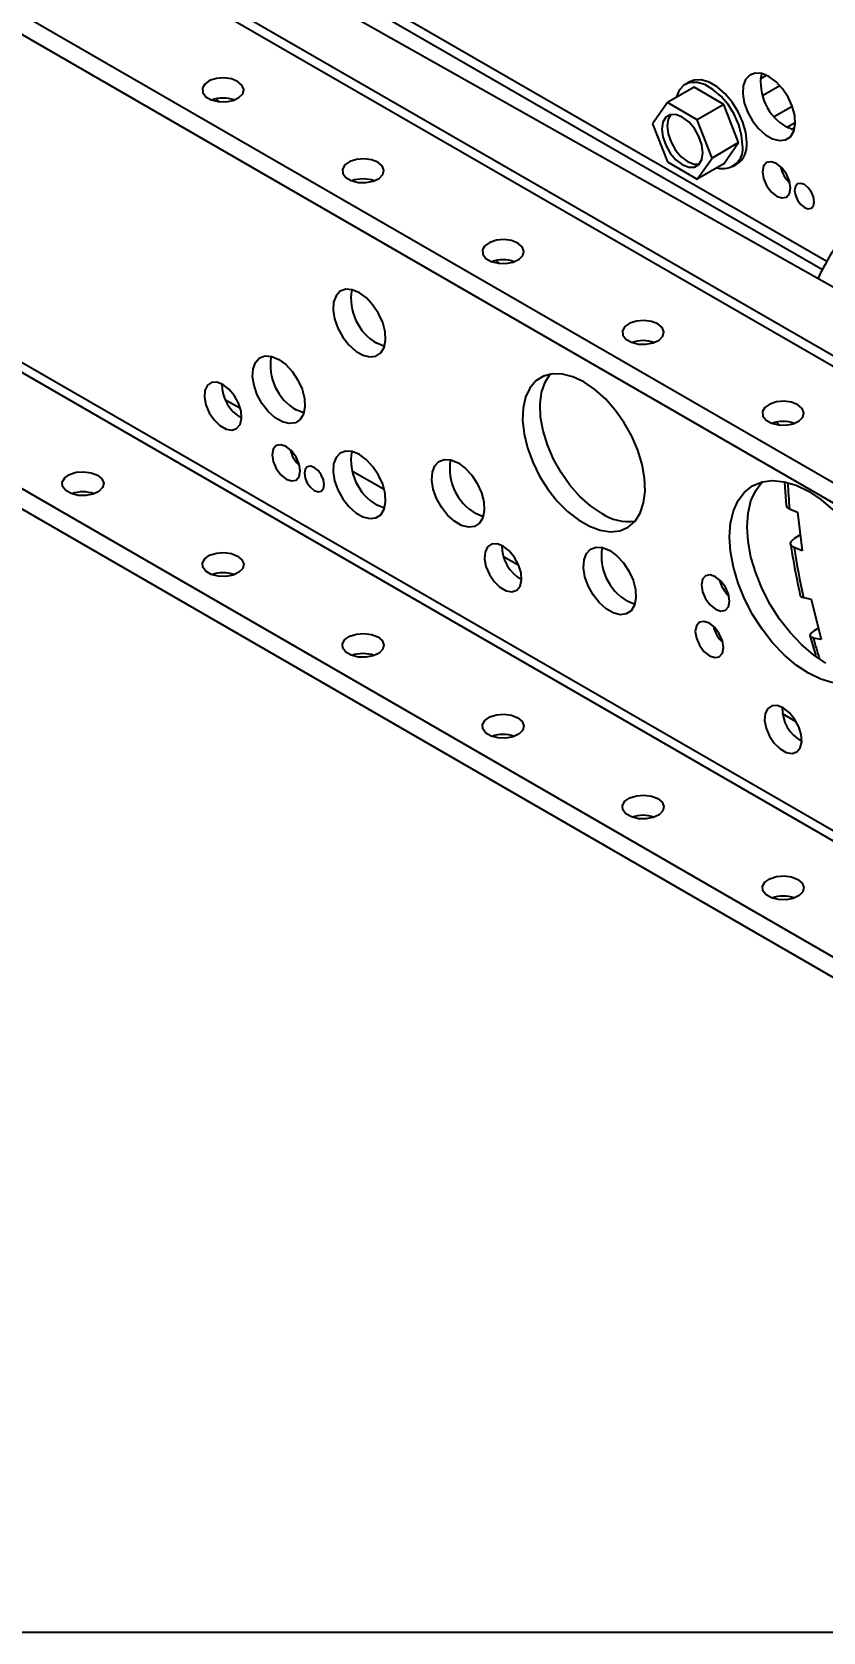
# Model space of a CAD drawing. Header units: inches. Extents: x 0 to 11, y 0 to 8.4.
# Drawn here: x 7.058 to 7.391, y 4.367 to 5.04 of the extents above; entities that cross this region are included whole.
import ezdxf

# ---------------------------------------------------------------- set-up
doc = ezdxf.new("R2010")
doc.units = ezdxf.units.IN
doc.header["$MEASUREMENT"] = 0
doc.header["$PDSIZE"] = -1
doc.layers.add('OBJ', color=50, linetype='Continuous')
doc.dimstyles.get("Standard").update_dxf_attribs({"dimtxt": 0.18, "dimasz": 0.18, "dimexe": 0.18, "dimexo": 0.0625, "dimgap": 0.09, "dimtad": 0, "dimtih": 1, "dimtoh": 1, "dimdec": 4, "dimzin": 0, "dimdsep": 46, "dimtxsty": 'Standard', "dimcen": 0.09, "dimadec": 0, "dimazin": 0, "dimtfac": 1, "dimtdec": 4, "dimtofl": 0, "dimtmove": 0, "dimatfit": 3, "dimfxl": 1, "dimtolj": 1, "dimtzin": 0, "dimarcsym": 0})

# ---------------------------------------------------------------- blocks, each defined once
blk = doc.blocks.new('*D8')
at = {"layer": 'Defpoints', "color": 0, "transparency": 16777216}
for p in [(5.7116, 7.07514), (5.7116, 4.36681), (9.6024, 4.36681)]:
    blk.add_point(p, dxfattribs=at)
at = {"layer": 'OBJ', "color": 0, "lineweight": -2, "transparency": 16777216}
for p, q in [((5.7616, 7.07514), (9.7274, 7.07514)), ((9.6024, 6.94514), (9.6024, 5.84348)), ((9.6024, 4.49681), (9.6024, 5.59848)), ((5.7616, 4.36681), (9.7274, 4.36681))]:
    blk.add_line(p, q, dxfattribs=at)
at = {"layer": 'OBJ', "color": 0, "transparency": 16777216}
for points in [[(9.58073, 6.94514), (9.62406, 6.94514), (9.6024, 7.07514)], [(9.58073, 4.49681), (9.62406, 4.49681), (9.6024, 4.36681)]]:
    blk.add_solid(points, dxfattribs=at)
at = {"layer": 'OBJ', "color": 0, "transparency": 16777216, "insert": (9.6024, 5.72098), "char_height": 0.125, "attachment_point": 5}
blk.add_mtext('\\A1;32.500000', dxfattribs=at)

msp = doc.modelspace()

# ---------------------------------------------------------------- linework, layer by layer
at = {"color": 7, "linetype": 'Continuous', "lineweight": 25}
for p, q in [((5.80505029, 5.76829357), (7.67593698, 4.68825367)), ((5.80505029, 5.75978793), (7.67593698, 4.67974803)), ((5.95560501, 5.73036466), (7.60168948, 4.78010033)), ((7.60547225, 4.78228407), (5.95938778, 5.73254841)), ((5.840111, 5.59732566), (7.68507044, 4.53225325)), ((7.67593698, 4.48854139), (5.80505029, 5.56858129)), ((7.67593698, 4.48003576), (5.80505029, 5.56007566)), ((7.09393011, 5.10238048), (7.53506623, 4.85385824)), ((7.68507044, 4.53633562), (6.75504431, 5.07322827)), ((7.39236373, 4.94343064), (7.19388491, 5.05801002)), ((7.19010065, 5.05582542), (7.39055286, 4.94010683)), ((7.33647011, 5.01676287), (7.32527426, 5.01029964)), ((7.33448149, 5.01901419), (7.33271372, 5.01799368)), ((7.34895571, 5.00955509), (7.33647011, 5.01676287)), ((7.36433533, 5.02034647), (7.36693435, 5.02184685)), ((7.36528843, 5.01329023), (7.37256827, 5.01749279)), ((7.13539219, 5.01193771), (7.13676436, 5.01068854)), ((7.32527426, 5.01029964), (7.31903146, 5.00141726)), ((7.33775985, 5.00309186), (7.32527426, 5.01029964)), ((7.34895571, 5.00955509), (7.33775985, 5.00309186)), ((7.3551985, 4.99346493), (7.34895571, 5.00955509)), ((7.370177, 5.00449412), (7.37774083, 5.00886062)), ((7.34400265, 4.9870017), (7.33775985, 5.00309186)), ((7.37548798, 4.99995363), (7.37901688, 5.00199081)), ((7.31903146, 5.00141726), (7.32527426, 4.9853271)), ((7.37745874, 4.9990526), (7.3788116, 4.9998336)), ((7.3551985, 4.99346493), (7.34400265, 4.9870017)), ((7.34895571, 4.98458255), (7.3551985, 4.99346493)), ((7.32527426, 4.9853271), (7.33775985, 4.97811932)), ((7.33775985, 4.97811932), (7.34400265, 4.9870017)), ((7.34895571, 4.98458255), (7.33775985, 4.97811932)), ((7.3527121, 4.98335173), (7.35447986, 4.98437224)), ((7.25324332, 4.9439037), (7.25461549, 4.94265453)), ((7.14557578, 4.88158805), (7.13931963, 4.88511257)), ((7.37109445, 4.8758697), (7.37246662, 4.87462052)), ((7.20611456, 4.84748241), (7.19271237, 4.85503277)), ((7.3745104, 4.8506383), (7.37515408, 4.84066109)), ((7.37662157, 4.8394118), (7.38000734, 4.83803754)), ((7.38000734, 4.83803754), (7.38196411, 4.82168386)), ((7.38115493, 4.82844659), (7.37847214, 4.82670442)), ((7.38196411, 4.82168386), (7.37857835, 4.82305812)), ((7.26272588, 4.81558936), (7.25633492, 4.81918983)), ((7.38246406, 4.80204184), (7.38571112, 4.80141776)), ((7.38571112, 4.80141776), (7.38992749, 4.7843833)), ((7.38874438, 4.78916316), (7.38670784, 4.78785042)), ((7.38992749, 4.7843833), (7.38668043, 4.78500739)), ((7.37944635, 4.74983272), (7.37369443, 4.75307317))]:
    msp.add_line(p, q, dxfattribs=at)
at = {"color": 7, "linetype": 'Continuous', "lineweight": 25, "flags": 128}
for points in [[(7.36796942, 5.02130543), (7.36498855, 5.02255312), (7.36222877, 5.02276205), (7.35989474, 5.02191671), (7.35815958, 5.02007979), (7.35715196, 5.01738754), (7.35694663, 5.01403963), (7.35755881, 5.01028435), (7.35894309, 5.00640022), (7.36099681, 5.0026753), (7.36356766, 4.99938586), (7.36646497, 4.99677586), (7.36947386, 4.99503886), (7.37237117, 4.99430371), (7.37494202, 4.99462491), (7.37699574, 4.99597864), (7.37838003, 4.99826452), (7.3789922, 5.00131299), (7.37878687, 5.00489798), (7.37777925, 5.0087536), (7.37604409, 5.01259389), (7.37371006, 5.01613404), (7.37095028, 5.0191115), (7.36796942, 5.02130543)], [(7.14442838, 5.01923912), (7.14177551, 5.02028821), (7.1386453, 5.02071322), (7.13546052, 5.02045675), (7.13265129, 5.01955345), (7.130597, 5.01812531), (7.12957511, 5.0163652), (7.12972362, 5.01451085), (7.13102247, 5.01281268), (7.13329626, 5.01150005), (7.13623788, 5.01075024), (7.13945007, 5.01066451), (7.14249899, 5.01125444), (7.14497287, 5.01244035), (7.14653761, 5.01406209), (7.14698186, 5.01590062), (7.14624565, 5.01770765), (7.14442838, 5.01923912)], [(7.35685505, 4.99250863), (7.3564441, 4.99665408), (7.35523515, 5.00103308), (7.35329845, 5.00539114), (7.35074656, 5.00947498), (7.34772778, 5.01304726), (7.34441756, 5.01590038), (7.34100826, 5.01786852), (7.33769804, 5.01883731), (7.33467926, 5.01875043), (7.33212737, 5.01761294), (7.33019067, 5.01549095), (7.32898172, 5.01250778), (7.32896281, 5.01242899)], [(7.35862281, 4.99352914), (7.35821187, 4.99767459), (7.35700292, 5.00205359), (7.35506622, 5.00641165), (7.35251433, 5.01049549), (7.34949555, 5.01406777), (7.34618532, 5.01692089), (7.34277603, 5.01888904), (7.33946581, 5.01985782), (7.33644703, 5.01977094), (7.33448149, 5.01901419)], [(7.34016733, 4.98921578), (7.33974395, 4.99254696), (7.33851527, 4.99604089), (7.33660156, 4.99935554), (7.33419013, 5.00216646), (7.33151705, 5.00419849), (7.32884397, 5.00525273), (7.32643255, 5.00522598), (7.32451884, 5.00412086), (7.32329015, 5.00204554), (7.32286678, 4.99920317), (7.32329015, 4.99587199), (7.32451884, 4.99237807), (7.32643255, 4.98906341), (7.32884397, 4.98625249), (7.33151705, 4.98422046), (7.33419013, 4.98316622), (7.33660156, 4.98319297), (7.33851527, 4.9842981), (7.33974395, 4.98637341), (7.34016733, 4.98921578)], [(7.32662378, 5.0052715), (7.32552933, 5.00333819), (7.32510595, 5.00049582), (7.32552933, 4.99716463), (7.32675801, 4.99367071), (7.32867172, 4.99035606), (7.33108314, 4.98754514), (7.33375622, 4.98551311), (7.33642931, 4.98445887), (7.3386495, 4.98444009)], [(7.37854184, 4.99873865), (7.37831597, 4.99879296), (7.37533511, 5.00004065)], [(7.20335395, 4.98522212), (7.20070107, 4.9862712), (7.19757087, 4.98669621), (7.19438609, 4.98643975), (7.19157686, 4.98553644), (7.18952257, 4.9841083), (7.18850067, 4.9823482), (7.18864918, 4.98049384), (7.18994804, 4.97879568), (7.19222182, 4.97748305), (7.19516345, 4.97673324), (7.19837563, 4.97664751), (7.20142455, 4.97723743), (7.20389844, 4.97842335), (7.20546317, 4.98004508), (7.20590743, 4.98188362), (7.20517121, 4.98369065), (7.20335395, 4.98522212)], [(7.37111234, 4.98465198), (7.36884608, 4.98543972), (7.36692484, 4.98506642), (7.3656411, 4.98358892), (7.36519032, 4.98123216), (7.3656411, 4.97835494), (7.36692484, 4.97539528), (7.36884608, 4.97280376), (7.37111234, 4.97097493), (7.37337859, 4.97018719), (7.37529984, 4.97056049), (7.37658357, 4.97203799), (7.37703435, 4.97439475), (7.37658357, 4.97727197), (7.37529984, 4.98023163), (7.37337859, 4.98282315), (7.37111234, 4.98465198)], [(7.38289745, 4.97579447), (7.38131191, 4.97634559), (7.37996776, 4.97608442), (7.37906963, 4.97505073), (7.37875424, 4.97340188), (7.37906963, 4.97138889), (7.37996776, 4.96931823), (7.38131191, 4.96750514), (7.38289745, 4.96622564), (7.38448298, 4.96567452), (7.38582714, 4.96593569), (7.38672527, 4.96696938), (7.38704065, 4.96861823), (7.38672527, 4.97063122), (7.38582714, 4.97270188), (7.38448298, 4.97451497), (7.38289745, 4.97579447)], [(7.26227951, 4.95120511), (7.25962664, 4.9522542), (7.25649644, 4.95267921), (7.25331165, 4.95242274), (7.25050242, 4.95151944), (7.24844813, 4.9500913), (7.24742624, 4.94833119), (7.24757475, 4.94647684), (7.2488736, 4.94477867), (7.25114739, 4.94346605), (7.25408901, 4.94271623), (7.2573012, 4.9426305), (7.26035012, 4.94322043), (7.262824, 4.94440634), (7.26438874, 4.94602808), (7.26483299, 4.94786661), (7.26409678, 4.94967364), (7.26227951, 4.95120511)], [(7.195632, 4.93030621), (7.19265114, 4.93155391), (7.18989136, 4.93176284), (7.18755733, 4.93091749), (7.18582216, 4.92908058), (7.18481455, 4.92638833), (7.18460922, 4.92304042), (7.18522139, 4.91928514), (7.18660568, 4.915401), (7.1886594, 4.91167609), (7.19123025, 4.90838665), (7.19412756, 4.90577664), (7.19713645, 4.90403965), (7.20003375, 4.90330449), (7.2026046, 4.90362569), (7.20465833, 4.90497943), (7.20604261, 4.9072653), (7.20665479, 4.91031378), (7.20644946, 4.91389876), (7.20544184, 4.91775438), (7.20370668, 4.92159467), (7.20137265, 4.92513483), (7.19861286, 4.92811228), (7.195632, 4.93030621)], [(7.32120508, 4.91718811), (7.3185522, 4.91823719), (7.315422, 4.9186622), (7.31223722, 4.91840574), (7.30942799, 4.91750244), (7.3073737, 4.91607429), (7.3063518, 4.91431419), (7.30650031, 4.91245983), (7.30779917, 4.91076167), (7.31007295, 4.90944904), (7.31301458, 4.90869923), (7.31622676, 4.9086135), (7.31927568, 4.90920342), (7.32174957, 4.91038934), (7.3233143, 4.91201107), (7.32375856, 4.91384961), (7.32302234, 4.91565664), (7.32120508, 4.91718811)], [(7.20620443, 4.90773944), (7.20597856, 4.90779374), (7.2029977, 4.90904144)], [(7.16172994, 4.90224591), (7.1647108, 4.90005198), (7.16747058, 4.89707452), (7.16980461, 4.89353437), (7.17153978, 4.88969408), (7.17254739, 4.88583846), (7.17275273, 4.88225347), (7.17214055, 4.879205), (7.17075627, 4.87691913), (7.16870254, 4.87556539), (7.16613169, 4.87524419), (7.16323438, 4.87597935), (7.1602255, 4.87771634), (7.15732819, 4.88032634), (7.15475734, 4.88361579), (7.15270361, 4.8873407), (7.15131933, 4.89122483), (7.15070715, 4.89498011), (7.15091249, 4.89832803), (7.1519201, 4.90102028), (7.15365527, 4.90285719), (7.15598929, 4.90370253), (7.15874908, 4.90349361), (7.16172994, 4.90224591)], [(7.29008968, 4.89278822), (7.2854865, 4.89496717), (7.28103126, 4.89611927), (7.27686717, 4.89620748), (7.27312807, 4.89522896), (7.26993412, 4.89321518), (7.26738799, 4.89023085), (7.26557151, 4.88637189), (7.26454306, 4.88176234), (7.26433571, 4.87655035), (7.26495611, 4.87090343), (7.26638432, 4.86500308), (7.26857444, 4.85903894), (7.27145608, 4.85320272), (7.27493662, 4.84768198), (7.27890419, 4.84265417), (7.28323127, 4.83828088), (7.28777879, 4.83470268), (7.29240058, 4.83203458), (7.2969481, 4.83036233), (7.30127518, 4.82973967), (7.30524275, 4.83018662), (7.30872329, 4.83168881), (7.31160493, 4.83419797), (7.31379505, 4.83763344), (7.31522326, 4.84188481), (7.31584366, 4.84681544), (7.3156363, 4.85226684), (7.31460786, 4.85806381), (7.31279138, 4.86402003), (7.31024525, 4.86994406), (7.3070513, 4.8756455), (7.30331219, 4.88094109), (7.2991481, 4.88566064), (7.29469287, 4.88965245), (7.29008968, 4.89278822)], [(7.29745538, 4.83750091), (7.29285219, 4.84063669), (7.28839696, 4.8446285), (7.28423287, 4.84934805), (7.28049376, 4.85464364), (7.27729981, 4.86034508), (7.27475368, 4.8662691), (7.2729372, 4.87222532), (7.27190876, 4.87802229), (7.2717014, 4.8834737), (7.2723218, 4.88840432), (7.27375001, 4.89265569), (7.27592065, 4.89606828)], [(7.1382412, 4.8916837), (7.1356965, 4.89266237), (7.13342755, 4.89255428), (7.13168024, 4.89137114), (7.13064391, 4.88924116), (7.13043087, 4.88639517), (7.13106419, 4.88314156), (7.13247526, 4.87983291), (7.13451115, 4.87682778), (7.13695126, 4.87445181), (7.13953114, 4.87296247), (7.14197125, 4.87252116), (7.14400714, 4.8731757), (7.14541821, 4.87485516), (7.14605153, 4.87737755), (7.14583849, 4.88046952), (7.14480216, 4.88379602), (7.14305485, 4.88699656), (7.1407859, 4.88972432), (7.1382412, 4.8916837)], [(7.17230236, 4.87967913), (7.1720765, 4.87973344), (7.16909563, 4.88098114)], [(7.38013064, 4.8831711), (7.37747777, 4.88422019), (7.37434757, 4.8846452), (7.37116279, 4.88438873), (7.36835355, 4.88348543), (7.36629926, 4.88205729), (7.36527737, 4.88029718), (7.36542588, 4.87844283), (7.36672473, 4.87674466), (7.36899852, 4.87543204), (7.37194014, 4.87468222), (7.37515233, 4.87459649), (7.37820125, 4.87518642), (7.38067513, 4.87637233), (7.38223987, 4.87799407), (7.38268412, 4.8798326), (7.38194791, 4.88163963), (7.38013064, 4.8831711)], [(7.16487286, 4.86559247), (7.1626066, 4.8663802), (7.16068536, 4.8660069), (7.15940162, 4.86452941), (7.15895084, 4.86217265), (7.15940162, 4.85929542), (7.16068536, 4.85633576), (7.1626066, 4.85374425), (7.16487286, 4.85191541), (7.16713912, 4.85112768), (7.16906036, 4.85150098), (7.17034409, 4.85297847), (7.17079488, 4.85533523), (7.17034409, 4.85821246), (7.16906036, 4.86117212), (7.16713912, 4.86376363), (7.16487286, 4.86559247)], [(7.195632, 4.86226115), (7.19265114, 4.86350884), (7.18989136, 4.86371777), (7.18755733, 4.86287243), (7.18582216, 4.86103551), (7.18481455, 4.85834326), (7.18460922, 4.85499535), (7.18522139, 4.85124007), (7.18660568, 4.84735594), (7.1886594, 4.84363102), (7.19123025, 4.84034158), (7.19412756, 4.83773158), (7.19713645, 4.83599458), (7.20003375, 4.83525942), (7.2026046, 4.83558062), (7.20465833, 4.83693436), (7.20604261, 4.83922023), (7.20665479, 4.84226871), (7.20644946, 4.8458537), (7.20544184, 4.84970931), (7.20370668, 4.85354961), (7.20137265, 4.85708976), (7.19861286, 4.86006721), (7.195632, 4.86226115)], [(7.08550282, 4.85354385), (7.08732008, 4.85201238), (7.0880563, 4.85020535), (7.08761204, 4.84836682), (7.08604731, 4.84674508), (7.08357342, 4.84555917), (7.0805245, 4.84496924), (7.07731232, 4.84505497), (7.07437069, 4.84580479), (7.07209691, 4.84711741), (7.07079805, 4.84881558), (7.07064954, 4.85066993), (7.07167144, 4.85243004), (7.07372572, 4.85385818), (7.07653496, 4.85476148), (7.07971974, 4.85501795), (7.08284994, 4.85459294), (7.08550282, 4.85354385)], [(7.17665797, 4.85673496), (7.17507243, 4.85728607), (7.17372828, 4.85702491), (7.17283015, 4.85599121), (7.17251477, 4.85434236), (7.17283015, 4.85232937), (7.17372828, 4.85025872), (7.17507243, 4.84844562), (7.17665797, 4.84716612), (7.17824351, 4.846615), (7.17958766, 4.84687617), (7.18048579, 4.84790987), (7.18080117, 4.84955872), (7.18048579, 4.8515717), (7.17958766, 4.85364236), (7.17824351, 4.85545545), (7.17665797, 4.85673496)], [(7.23715842, 4.85870197), (7.24013928, 4.85650804), (7.24289907, 4.85353059), (7.2452331, 4.84999044), (7.24696826, 4.84615014), (7.24797588, 4.84229452), (7.24818121, 4.83870954), (7.24756903, 4.83566106), (7.24618475, 4.83337519), (7.24413103, 4.83202145), (7.24156017, 4.83170025), (7.23866287, 4.83243541), (7.23565398, 4.8341724), (7.23275667, 4.83678241), (7.23018582, 4.84007185), (7.2281321, 4.84379676), (7.22674781, 4.8476809), (7.22613564, 4.85143618), (7.22634097, 4.85478409), (7.22734858, 4.85747634), (7.22908375, 4.85931325), (7.23141778, 4.8601586), (7.23417756, 4.85994967), (7.23715842, 4.85870197)], [(7.39478993, 4.76617432), (7.38973248, 4.76769182), (7.38454736, 4.7702139), (7.37936225, 4.77367843), (7.3743048, 4.77800013), (7.36949956, 4.78307257), (7.36506485, 4.78877085), (7.36110986, 4.79495467), (7.35773199, 4.80147175), (7.35501439, 4.80816162), (7.353024, 4.81485957), (7.35180981, 4.82140065), (7.35140173, 4.82762381), (7.35180981, 4.83337582), (7.353024, 4.83851503), (7.35501439, 4.84291491), (7.35773199, 4.84646712), (7.36110986, 4.84908419), (7.36506485, 4.85070167), (7.36949956, 4.85127974), (7.3743048, 4.85080417), (7.37936225, 4.84928667), (7.38454736, 4.8467646)], [(7.39191306, 4.77446602), (7.38672794, 4.77793056), (7.3816705, 4.78225226), (7.37686526, 4.7873247), (7.37243055, 4.79302298), (7.36847556, 4.79920679), (7.36509768, 4.80572387), (7.36238009, 4.81241375), (7.36038969, 4.81911169), (7.35917551, 4.82565278), (7.35876743, 4.83187594), (7.35917551, 4.83762794), (7.36038969, 4.84276716), (7.36238009, 4.84716704), (7.36508571, 4.85070711)], [(7.20620443, 4.83969437), (7.20597856, 4.83974867), (7.2029977, 4.84099637)], [(7.38454736, 4.8467646), (7.38973248, 4.84330006), (7.39478993, 4.83897836)], [(7.24773085, 4.8361352), (7.24750498, 4.8361895), (7.24452412, 4.8374372)], [(7.14442838, 4.81952685), (7.14624565, 4.81799538), (7.14698186, 4.81618835), (7.14653761, 4.81434981), (7.14497287, 4.81272808), (7.14249899, 4.81154216), (7.13945007, 4.81095224), (7.13623788, 4.81103797), (7.13329626, 4.81178778), (7.13102247, 4.81310041), (7.12972362, 4.81479857), (7.12957511, 4.81665293), (7.130597, 4.81841303), (7.13265129, 4.81984118), (7.13546052, 4.82074448), (7.1386453, 4.82100094), (7.14177551, 4.82057593), (7.14442838, 4.81952685)], [(7.25609233, 4.82364969), (7.25354763, 4.82462836), (7.25127868, 4.82452027), (7.24953137, 4.82333713), (7.24849504, 4.82120715), (7.248282, 4.81836116), (7.24891532, 4.81510755), (7.25032639, 4.81179891), (7.25236228, 4.80879377), (7.25480239, 4.8064178), (7.25738227, 4.80492846), (7.25982238, 4.80448715), (7.26185827, 4.80514169), (7.26326934, 4.80682115), (7.26390266, 4.80934354), (7.26368962, 4.81243551), (7.26265329, 4.81576201), (7.26090598, 4.81896255), (7.25863703, 4.82169031), (7.25609233, 4.82364969)], [(7.30097713, 4.82186022), (7.30395799, 4.81966628), (7.30671778, 4.81668883), (7.30905181, 4.81314868), (7.31078697, 4.80930838), (7.31179459, 4.80545277), (7.31199992, 4.80186778), (7.31138774, 4.7988193), (7.31000346, 4.79653343), (7.30794974, 4.79517969), (7.30537889, 4.79485849), (7.30248158, 4.79559365), (7.29947269, 4.79733065), (7.29657538, 4.79994065), (7.29400453, 4.80323009), (7.29195081, 4.80695501), (7.29056652, 4.81083914), (7.28995435, 4.81459442), (7.29015968, 4.81794233), (7.2911673, 4.82063458), (7.29290246, 4.8224715), (7.29523649, 4.82331684), (7.29799627, 4.82310791), (7.30097713, 4.82186022)], [(7.34548486, 4.81081332), (7.34321861, 4.81160105), (7.34129736, 4.81122775), (7.34001363, 4.80975026), (7.33956284, 4.8073935), (7.34001363, 4.80451627), (7.34129736, 4.80155661), (7.34321861, 4.79896509), (7.34548486, 4.79713626), (7.34775112, 4.79634853), (7.34967236, 4.79672183), (7.3509561, 4.79819932), (7.35140688, 4.80055608), (7.3509561, 4.8034333), (7.34967236, 4.80639297), (7.34775112, 4.80898448), (7.34548486, 4.81081332)], [(7.31154956, 4.79929344), (7.31132369, 4.79934775), (7.30834283, 4.80059544)], [(7.20335395, 4.78550984), (7.20517121, 4.78397837), (7.20590743, 4.78217134), (7.20546317, 4.78033281), (7.20389844, 4.77871107), (7.20142455, 4.77752516), (7.19837563, 4.77693523), (7.19516345, 4.77702096), (7.19222182, 4.77777078), (7.18994804, 4.7790834), (7.18864918, 4.78078157), (7.18850067, 4.78263592), (7.18952257, 4.78439603), (7.19157686, 4.78582417), (7.19438609, 4.78672747), (7.19757087, 4.78698394), (7.20070107, 4.78655893), (7.20335395, 4.78550984)], [(7.3428807, 4.7912663), (7.34061444, 4.79205403), (7.3386932, 4.79168074), (7.33740946, 4.79020324), (7.33695868, 4.78784648), (7.33740946, 4.78496926), (7.3386932, 4.78200959), (7.34061444, 4.77941808), (7.3428807, 4.77758924), (7.34514696, 4.77680151), (7.3470682, 4.77717481), (7.34835193, 4.77865231), (7.34880272, 4.78100906), (7.34835193, 4.78388629), (7.3470682, 4.78684595), (7.34514696, 4.78943747), (7.3428807, 4.7912663)], [(7.26227951, 4.75149284), (7.26409678, 4.74996137), (7.26483299, 4.74815434), (7.26438874, 4.74631581), (7.262824, 4.74469407), (7.26035012, 4.74350815), (7.2573012, 4.74291823), (7.25408901, 4.74300396), (7.25114739, 4.74375377), (7.2488736, 4.7450664), (7.24757475, 4.74676456), (7.24742624, 4.74861892), (7.24844813, 4.75037902), (7.25050242, 4.75180717), (7.25331165, 4.75271047), (7.25649644, 4.75296693), (7.25962664, 4.75254192), (7.26227951, 4.75149284)], [(7.37394346, 4.75561568), (7.37139876, 4.75659435), (7.36912981, 4.75648626), (7.3673825, 4.75530312), (7.36634617, 4.75317315), (7.36613313, 4.75032715), (7.36676645, 4.74707354), (7.36817752, 4.7437649), (7.37021341, 4.74075976), (7.37265352, 4.73838379), (7.3752334, 4.73689445), (7.37767351, 4.73645314), (7.3797094, 4.73710768), (7.38112047, 4.73878714), (7.38175379, 4.74130953), (7.38154075, 4.7444015), (7.38050442, 4.747728), (7.37875711, 4.75092854), (7.37648816, 4.7536563), (7.37394346, 4.75561568)], [(7.32120508, 4.71747584), (7.32302234, 4.71594436), (7.32375856, 4.71413734), (7.3233143, 4.7122988), (7.32174957, 4.71067706), (7.31927568, 4.70949115), (7.31622676, 4.70890122), (7.31301458, 4.70898695), (7.31007295, 4.70973677), (7.30779917, 4.71104939), (7.30650031, 4.71274756), (7.3063518, 4.71460191), (7.3073737, 4.71636202), (7.30942799, 4.71779016), (7.31223722, 4.71869346), (7.315422, 4.71894993), (7.3185522, 4.71852492), (7.32120508, 4.71747584)], [(7.38013064, 4.68345883), (7.38194791, 4.68192736), (7.38268412, 4.68012033), (7.38223987, 4.6782818), (7.38067513, 4.67666006), (7.37820125, 4.67547415), (7.37515233, 4.67488422), (7.37194014, 4.67496995), (7.36899852, 4.67571976), (7.36672473, 4.67703239), (7.36542588, 4.67873056), (7.36527737, 4.68058491), (7.36629926, 4.68234501), (7.36835355, 4.68377316), (7.37116279, 4.68467646), (7.37434757, 4.68493292), (7.37747777, 4.68450791), (7.38013064, 4.68345883)]]:
    msp.add_lwpolyline(points, dxfattribs=at)
at = {"color": 7, "linetype": 'Continuous', "lineweight": 25}
for centre, radius, start, end in [((7.38628937, 5.01893262), 0.02183809, 170.31244972, 239.89327027), ((7.1382412, 4.99812834), 0.01410014, 70.43682262, 109.56317738), ((7.34846618, 4.99104265), 0.008516, 253.28886763, 9.91245573), ((7.34899173, 4.99237096), 0.00970047, 304.45504717, 6.85713323), ((7.38613495, 4.98648583), 0.01368724, 193.06202838, 226.93259509), ((7.19716676, 4.96411134), 0.01410014, 70.43682262, 109.56317738), ((7.25609233, 4.93009433), 0.01410014, 70.43682262, 109.56317738), ((7.21395195, 4.92793341), 0.02183809, 170.31244972, 239.89327027), ((7.31501789, 4.89607733), 0.01410014, 70.43682262, 109.56317738), ((7.18004989, 4.89987311), 0.02183809, 170.31244972, 239.89327027), ((7.1540148, 4.8917396), 0.01623268, 179.31879499, 240.67582848), ((7.37394346, 4.86206032), 0.01410014, 70.43682262, 109.56317738), ((7.17989548, 4.86742631), 0.01368724, 193.06202838, 226.93259509), ((7.21395195, 4.85988834), 0.02183809, 170.31244972, 239.89327027), ((7.25547837, 4.85632917), 0.02183809, 170.31244972, 239.89327027), ((7.63362804, 4.86250141), 0.25804158, 182.67923449, 185.13370456), ((7.07931563, 4.83239195), 0.0141389, 70.49262567, 109.50737433), ((7.30888744, 4.85464121), 0.02060296, 236.29790959, 277.63393478), ((7.27186593, 4.8237056), 0.01623268, 179.31879499, 240.67582848), ((7.31929709, 4.81948741), 0.02183809, 170.31244972, 239.89327027), ((7.68673798, 4.86916654), 0.31159003, 188.50975837, 192.44054066), ((7.1382412, 4.79837495), 0.0141389, 70.49262569, 109.50737431), ((7.36050748, 4.81264716), 0.01368724, 193.06202838, 226.93259509), ((7.35790332, 4.79310015), 0.01368724, 193.06202838, 226.93259509), ((7.73233997, 4.88000883), 0.35847704, 195.36778587, 196.84441182), ((7.19716676, 4.76435794), 0.0141389, 70.49262569, 109.50737431), ((7.38971706, 4.75567159), 0.01623268, 179.31879499, 240.67582848), ((7.25609233, 4.73034094), 0.0141389, 70.49262569, 109.50737431), ((7.31501789, 4.69632393), 0.0141389, 70.4926257, 109.5073743), ((7.37394346, 4.66230693), 0.0141389, 70.49262569, 109.50737431)]:
    msp.add_arc(centre, radius, start, end, dxfattribs=at)
for points, knots in [([(7.39723565, 4.95153474), (7.39623252, 4.95002041), (7.39328156, 4.94556561), (7.39075309, 4.9406534), (7.38908414, 4.93741102)], [0, 0, 0, 0, 0.339933389, 1, 1, 1, 1]), ([(7.38917332, 4.93753433), (7.3891118, 4.93741151), (7.38892545, 4.93703951), (7.38879759, 4.93658205), (7.38887633, 4.93624749), (7.38888459, 4.93621239)], [0, 0, 0, 0, 0.306129037, 0.927211534, 1, 1, 1, 1]), ([(7.37515948, 4.84092732), (7.37523057, 4.84064166), (7.37537931, 4.84004401), (7.37619551, 4.83962863), (7.37662157, 4.8394118)], [0, 0, 0, 0, 0.477985317, 1, 1, 1, 1]), ([(7.3770472, 4.8248384), (7.37743107, 4.82234509), (7.37856051, 4.81500909), (7.3801235, 4.80754519), (7.38115528, 4.80261807)], [0, 0, 0, 0, 0.33987384, 1, 1, 1, 1]), ([(7.37857835, 4.82305812), (7.37816408, 4.8232797), (7.37733582, 4.82372272), (7.37701094, 4.82456108), (7.37713502, 4.82526529), (7.37750616, 4.82595754), (7.37809368, 4.8264118), (7.37847214, 4.82670442)], [0, 0, 0, 0, 0.249854522, 0.499541162, 0.636671854, 0.765951503, 1, 1, 1, 1]), ([(7.38115829, 4.80292203), (7.38120893, 4.80274816), (7.38132574, 4.80234712), (7.38205243, 4.80215223), (7.38246406, 4.80204184)], [0, 0, 0, 0, 0.433554306, 1, 1, 1, 1]), ([(7.38668043, 4.78500739), (7.38628504, 4.78512563), (7.38549453, 4.78536203), (7.38520838, 4.78597541), (7.38535429, 4.78654407), (7.38574057, 4.78713599), (7.38632887, 4.78757051), (7.38670784, 4.78785042)], [0, 0, 0, 0, 0.249854522, 0.499541162, 0.636671855, 0.765951504, 1, 1, 1, 1]), ([(7.38522182, 4.78618863), (7.38591325, 4.78362207), (7.38667577, 4.78079163), (7.38759141, 4.77794934), (7.38767677, 4.77768435)], [0, 0, 0, 0, 0.90677141, 1, 1, 1, 1])]:
    msp.add_open_spline(points, degree=3, knots=knots, dxfattribs=at)

# ---------------------------------------------------------------- dimensions: what is measured, and where the dimension line sits
at = {"layer": 'OBJ'}
dim = msp.add_linear_dim(base=(9.60239532, 4.36681086), p1=(5.71159644, 7.07514419), p2=(5.71159644, 4.36681086), angle=90, dimstyle='Standard', override={"dimtxt": 0.125, "dimasz": 0.13, "dimexe": 0.125, "dimexo": 0.05, "dimgap": 0.06, "dimdec": 6, "dimlfac": 12, "dimzin": 1, "dimadec": 2, "dimtdec": 2, "dimtzin": 1}, dxfattribs=at)
dim.commit()
dim.dimension.update_dxf_attribs({"geometry": '*D8', "text_midpoint": (9.60239532, 5.72097753)})

doc.saveas('drawing.dxf')
